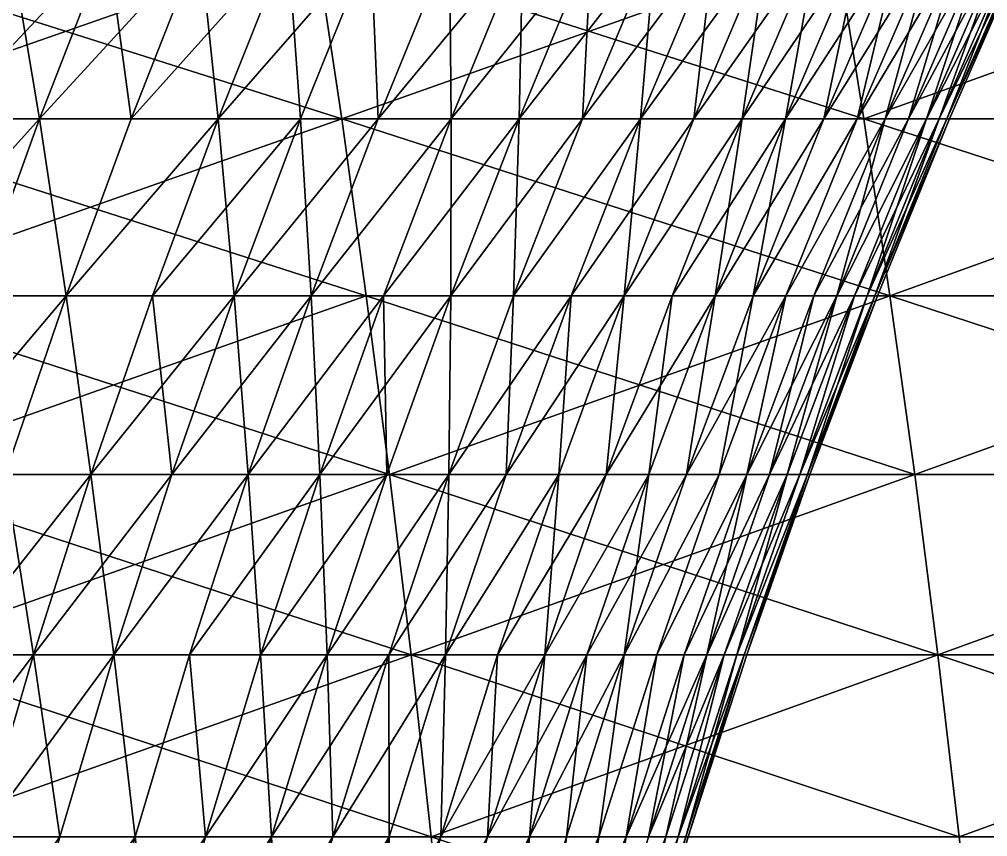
# Model space of a CAD drawing. Header units: millimetres. Extents: x -3250 to 6200, y -3250 to 3250.
# Drawn here: x 4565.7 to 4666.8, y 235.8 to 321.1 of the extents above; entities that cross this region are included whole.
import ezdxf

# ---------------------------------------------------------------- set-up
doc = ezdxf.new("R2010")
doc.units = ezdxf.units.MM
doc.header["$MEASUREMENT"] = 0
doc.layers.add('MESH_3D', color=2, linetype='CONTINUOUS')

msp = doc.modelspace()

# ---------------------------------------------------------------- linework, layer by layer
at = {"layer": 'MESH_3D'}
for points in [[(4541.82, 329.03, 592.08), (4596.63, 329.03, 611.26), (4599.36, 310.75, 603.77)], [(4541.82, 329.03, 592.08), (4599.36, 310.75, 603.77), (4544.36, 310.75, 584.52)], [(4596.63, 329.03, 26088.74), (4541.82, 329.03, 26107.92), (4544.36, 310.75, 26115.48)], [(4596.63, 329.03, 26088.74), (4544.36, 310.75, 26115.48), (4599.36, 310.75, 26096.23)], [(4557.75, 310.75, 2387.35), (4567.8, 310.75, 2406.37), (4574.9, 329.03, 2402.73)], [(4557.75, 310.75, 2387.35), (4574.9, 329.03, 2402.73), (4564.75, 329.03, 2383.54)], [(4567.8, 310.75, 24293.63), (4557.75, 310.75, 24312.65), (4564.75, 329.03, 24316.46)], [(4567.8, 310.75, 24293.63), (4564.75, 329.03, 24316.46), (4574.9, 329.03, 24297.27)], [(4567.8, 310.75, 2406.37), (4584.56, 329.03, 2422.18), (4574.9, 329.03, 2402.73)], [(4567.8, 310.75, 2406.37), (4577.37, 310.75, 2425.64), (4584.56, 329.03, 2422.18)], [(4577.37, 310.75, 24274.36), (4567.8, 310.75, 24293.63), (4574.9, 329.03, 24297.27)], [(4577.37, 310.75, 24274.36), (4574.9, 329.03, 24297.27), (4584.56, 329.03, 24277.82)], [(4577.37, 310.75, 2425.64), (4593.74, 329.03, 2441.85), (4584.56, 329.03, 2422.18)], [(4577.37, 310.75, 2425.64), (4586.46, 310.75, 2445.13), (4593.74, 329.03, 2441.85)], [(4586.46, 310.75, 24254.87), (4577.37, 310.75, 24274.36), (4584.56, 329.03, 24277.82)], [(4586.46, 310.75, 24254.87), (4584.56, 329.03, 24277.82), (4593.74, 329.03, 24258.15)], [(4586.46, 310.75, 2445.13), (4595.07, 310.75, 2464.85), (4602.42, 329.03, 2461.75)], [(4586.46, 310.75, 2445.13), (4602.42, 329.03, 2461.75), (4593.74, 329.03, 2441.85)], [(4595.07, 310.75, 24235.15), (4586.46, 310.75, 24254.87), (4593.74, 329.03, 24258.15)], [(4595.07, 310.75, 24235.15), (4593.74, 329.03, 24258.15), (4602.42, 329.03, 24238.25)], [(4595.07, 310.75, 2464.85), (4603.18, 310.75, 2484.78), (4602.42, 329.03, 2461.75)], [(4603.18, 310.75, 24215.22), (4595.07, 310.75, 24235.15), (4602.42, 329.03, 24238.25)], [(4596.63, 329.03, 611.26), (4650.95, 329.03, 631.8), (4653.87, 310.75, 624.38)], [(4596.63, 329.03, 611.26), (4653.87, 310.75, 624.38), (4599.36, 310.75, 603.77)], [(4650.95, 329.03, 26068.2), (4596.63, 329.03, 26088.74), (4599.36, 310.75, 26096.23)], [(4650.95, 329.03, 26068.2), (4599.36, 310.75, 26096.23), (4653.87, 310.75, 26075.62)], [(4602.42, 329.03, 2461.75), (4603.18, 310.75, 2484.78), (4610.6, 329.03, 2481.86)], [(4603.18, 310.75, 24215.22), (4602.42, 329.03, 24238.25), (4610.6, 329.03, 24218.14)], [(4603.18, 310.75, 2484.78), (4618.28, 329.03, 2502.17), (4610.6, 329.03, 2481.86)], [(4603.18, 310.75, 2484.78), (4610.78, 310.75, 2504.9), (4618.28, 329.03, 2502.17)], [(4610.78, 310.75, 24195.1), (4603.18, 310.75, 24215.22), (4610.6, 329.03, 24218.14)], [(4610.78, 310.75, 24195.1), (4610.6, 329.03, 24218.14), (4618.28, 329.03, 24197.83)], [(4610.78, 310.75, 2504.9), (4617.89, 310.75, 2525.2), (4625.45, 329.03, 2522.66)], [(4610.78, 310.75, 2504.9), (4625.45, 329.03, 2522.66), (4618.28, 329.03, 2502.17)], [(4617.89, 310.75, 24174.8), (4610.78, 310.75, 24195.1), (4618.28, 329.03, 24197.83)], [(4617.89, 310.75, 2525.2), (4624.49, 310.75, 2545.68), (4632.11, 329.03, 2543.33)], [(4617.89, 310.75, 2525.2), (4632.11, 329.03, 2543.33), (4625.45, 329.03, 2522.66)], [(4617.89, 310.75, 24174.8), (4618.28, 329.03, 24197.83), (4625.45, 329.03, 24177.34)], [(4624.49, 310.75, 24154.32), (4617.89, 310.75, 24174.8), (4625.45, 329.03, 24177.34)], [(4624.49, 310.75, 2545.68), (4630.57, 310.75, 2566.31), (4638.25, 329.03, 2564.15)], [(4624.49, 310.75, 2545.68), (4638.25, 329.03, 2564.15), (4632.11, 329.03, 2543.33)], [(4624.49, 310.75, 24154.32), (4625.45, 329.03, 24177.34), (4632.11, 329.03, 24156.67)], [(4630.57, 310.75, 24133.69), (4624.49, 310.75, 24154.32), (4632.11, 329.03, 24156.67)], [(4630.57, 310.75, 2566.31), (4636.14, 310.75, 2587.09), (4643.87, 329.03, 2585.12)], [(4630.57, 310.75, 2566.31), (4643.87, 329.03, 2585.12), (4638.25, 329.03, 2564.15)], [(4630.57, 310.75, 24133.69), (4632.11, 329.03, 24156.67), (4638.25, 329.03, 24135.85)], [(4636.14, 310.75, 24112.91), (4630.57, 310.75, 24133.69), (4638.25, 329.03, 24135.85)], [(4636.14, 310.75, 2587.09), (4648.96, 329.03, 2606.23), (4643.87, 329.03, 2585.12)], [(4636.14, 310.75, 2587.09), (4641.19, 310.75, 2608), (4648.96, 329.03, 2606.23)], [(4636.14, 310.75, 24112.91), (4638.25, 329.03, 24135.85), (4643.87, 329.03, 24114.88)], [(4641.19, 310.75, 24092), (4636.14, 310.75, 24112.91), (4643.87, 329.03, 24114.88)], [(4641.19, 310.75, 2608), (4653.53, 329.03, 2627.46), (4648.96, 329.03, 2606.23)], [(4641.19, 310.75, 2608), (4645.71, 310.75, 2629.04), (4653.53, 329.03, 2627.46)], [(4641.19, 310.75, 24092), (4643.87, 329.03, 24114.88), (4648.96, 329.03, 24093.77)], [(4645.71, 310.75, 24070.96), (4641.19, 310.75, 24092), (4648.96, 329.03, 24093.77)], [(4645.71, 310.75, 2629.04), (4649.71, 310.75, 2650.17), (4657.57, 329.03, 2648.79)], [(4645.71, 310.75, 2629.04), (4657.57, 329.03, 2648.79), (4653.53, 329.03, 2627.46)], [(4645.71, 310.75, 24070.96), (4648.96, 329.03, 24093.77), (4653.53, 329.03, 24072.54)], [(4649.71, 310.75, 24049.83), (4645.71, 310.75, 24070.96), (4653.53, 329.03, 24072.54)], [(4649.71, 310.75, 2650.17), (4653.18, 310.75, 2671.4), (4661.07, 329.03, 2670.21)], [(4649.71, 310.75, 2650.17), (4661.07, 329.03, 2670.21), (4657.57, 329.03, 2648.79)], [(4649.71, 310.75, 24049.83), (4653.53, 329.03, 24072.54), (4657.57, 329.03, 24051.21)], [(4653.18, 310.75, 24028.6), (4649.71, 310.75, 24049.83), (4657.57, 329.03, 24051.21)], [(4650.95, 329.03, 631.8), (4704.74, 329.03, 653.69), (4653.87, 310.75, 624.38)], [(4704.74, 329.03, 26046.31), (4650.95, 329.03, 26068.2), (4653.87, 310.75, 26075.62)], [(4653.18, 310.75, 2671.4), (4656.12, 310.75, 2692.71), (4664.04, 329.03, 2691.72)], [(4653.18, 310.75, 2671.4), (4664.04, 329.03, 2691.72), (4661.07, 329.03, 2670.21)], [(4653.18, 310.75, 24028.6), (4657.57, 329.03, 24051.21), (4661.07, 329.03, 24029.79)], [(4656.12, 310.75, 24007.29), (4653.18, 310.75, 24028.6), (4661.07, 329.03, 24029.79)], [(4653.87, 310.75, 624.38), (4704.74, 329.03, 653.69), (4707.84, 310.75, 646.34)], [(4704.74, 329.03, 26046.31), (4653.87, 310.75, 26075.62), (4707.84, 310.75, 26053.66)], [(4656.12, 310.75, 2692.71), (4666.47, 329.03, 2713.3), (4664.04, 329.03, 2691.72)], [(4656.12, 310.75, 2692.71), (4658.53, 310.75, 2714.09), (4666.47, 329.03, 2713.3)], [(4656.12, 310.75, 24007.29), (4661.07, 329.03, 24029.79), (4664.04, 329.03, 24008.28)], [(4658.53, 310.75, 23985.91), (4656.12, 310.75, 24007.29), (4664.04, 329.03, 24008.28)], [(4658.53, 310.75, 2714.09), (4668.36, 329.03, 2734.93), (4666.47, 329.03, 2713.3)], [(4658.53, 310.75, 2714.09), (4660.41, 310.75, 2735.52), (4668.36, 329.03, 2734.93)], [(4658.53, 310.75, 23985.91), (4664.04, 329.03, 24008.28), (4666.47, 329.03, 23986.7)], [(4660.41, 310.75, 23964.48), (4658.53, 310.75, 23985.91), (4666.47, 329.03, 23986.7)], [(4660.41, 310.75, 2735.52), (4661.75, 310.75, 2756.99), (4669.71, 329.03, 2756.59)], [(4660.41, 310.75, 2735.52), (4669.71, 329.03, 2756.59), (4668.36, 329.03, 2734.93)], [(4660.41, 310.75, 23964.48), (4666.47, 329.03, 23986.7), (4668.36, 329.03, 23965.07)], [(4661.75, 310.75, 23943.01), (4660.41, 310.75, 23964.48), (4668.36, 329.03, 23965.07)], [(4661.75, 310.75, 2756.99), (4670.52, 329.03, 2778.29), (4669.71, 329.03, 2756.59)], [(4661.75, 310.75, 2756.99), (4662.55, 310.75, 2778.49), (4670.52, 329.03, 2778.29)], [(4661.75, 310.75, 23943.01), (4668.36, 329.03, 23965.07), (4669.71, 329.03, 23943.41)], [(4662.55, 310.75, 23921.51), (4661.75, 310.75, 23943.01), (4669.71, 329.03, 23943.41)], [(4662.55, 310.75, 2778.49), (4670.8, 329.03, 2800), (4670.52, 329.03, 2778.29)], [(4662.55, 310.75, 2778.49), (4662.82, 310.75, 2800), (4670.8, 329.03, 2800)], [(4662.55, 310.75, 23921.51), (4670.52, 329.03, 23921.71), (4670.8, 329.03, 23900)], [(4662.55, 310.75, 23921.51), (4670.8, 329.03, 23900), (4662.82, 310.75, 23900)], [(4662.55, 310.75, 23921.51), (4669.71, 329.03, 23943.41), (4670.52, 329.03, 23921.71)], [(4670.8, 329.03, 23900), (4670.8, 329.03, 2800), (4662.82, 310.75, 2800)], [(4662.82, 310.75, 23900), (4670.8, 329.03, 23900), (4662.82, 310.75, 2800)], [(4544.36, 310.75, 584.52), (4599.36, 310.75, 603.77), (4601.93, 292.27, 596.7)], [(4544.36, 310.75, 584.52), (4601.93, 292.27, 596.7), (4546.76, 292.27, 577.4)], [(4599.36, 310.75, 26096.23), (4544.36, 310.75, 26115.48), (4546.76, 292.27, 26122.6)], [(4599.36, 310.75, 26096.23), (4546.76, 292.27, 26122.6), (4601.93, 292.27, 26103.3)], [(4551.14, 292.27, 2390.95), (4561.11, 292.27, 2409.8), (4567.8, 310.75, 2406.37)], [(4551.14, 292.27, 2390.95), (4567.8, 310.75, 2406.37), (4557.75, 310.75, 2387.35)], [(4561.11, 292.27, 24290.2), (4557.75, 310.75, 24312.65), (4567.8, 310.75, 24293.63)], [(4561.11, 292.27, 2409.8), (4570.6, 292.27, 2428.9), (4567.8, 310.75, 2406.37)], [(4570.6, 292.27, 24271.1), (4561.11, 292.27, 24290.2), (4567.8, 310.75, 24293.63)], [(4567.8, 310.75, 2406.37), (4570.6, 292.27, 2428.9), (4577.37, 310.75, 2425.64)], [(4570.6, 292.27, 24271.1), (4567.8, 310.75, 24293.63), (4577.37, 310.75, 24274.36)], [(4570.6, 292.27, 2428.9), (4579.61, 292.27, 2448.23), (4586.46, 310.75, 2445.13)], [(4570.6, 292.27, 2428.9), (4586.46, 310.75, 2445.13), (4577.37, 310.75, 2425.64)], [(4586.46, 310.75, 24254.87), (4570.6, 292.27, 24271.1), (4577.37, 310.75, 24274.36)], [(4579.61, 292.27, 24251.77), (4570.6, 292.27, 24271.1), (4586.46, 310.75, 24254.87)], [(4579.61, 292.27, 2448.23), (4588.14, 292.27, 2467.77), (4595.07, 310.75, 2464.85)], [(4579.61, 292.27, 2448.23), (4595.07, 310.75, 2464.85), (4586.46, 310.75, 2445.13)], [(4588.14, 292.27, 24232.23), (4579.61, 292.27, 24251.77), (4586.46, 310.75, 24254.87)], [(4588.14, 292.27, 24232.23), (4586.46, 310.75, 24254.87), (4595.07, 310.75, 24235.15)], [(4588.14, 292.27, 2467.77), (4603.18, 310.75, 2484.78), (4595.07, 310.75, 2464.85)], [(4588.14, 292.27, 2467.77), (4596.18, 292.27, 2487.52), (4603.18, 310.75, 2484.78)], [(4596.18, 292.27, 24212.48), (4588.14, 292.27, 24232.23), (4595.07, 310.75, 24235.15)], [(4596.18, 292.27, 24212.48), (4595.07, 310.75, 24235.15), (4603.18, 310.75, 24215.22)], [(4596.18, 292.27, 2487.52), (4603.72, 292.27, 2507.47), (4610.78, 310.75, 2504.9)], [(4596.18, 292.27, 2487.52), (4610.78, 310.75, 2504.9), (4603.18, 310.75, 2484.78)], [(4610.78, 310.75, 24195.1), (4596.18, 292.27, 24212.48), (4603.18, 310.75, 24215.22)], [(4603.72, 292.27, 24192.53), (4596.18, 292.27, 24212.48), (4610.78, 310.75, 24195.1)], [(4599.36, 310.75, 603.77), (4653.87, 310.75, 624.38), (4656.61, 292.27, 617.38)], [(4599.36, 310.75, 603.77), (4656.61, 292.27, 617.38), (4601.93, 292.27, 596.7)], [(4656.61, 292.27, 26082.62), (4599.36, 310.75, 26096.23), (4601.93, 292.27, 26103.3)], [(4653.87, 310.75, 26075.62), (4599.36, 310.75, 26096.23), (4656.61, 292.27, 26082.62)], [(4603.72, 292.27, 2507.47), (4617.89, 310.75, 2525.2), (4610.78, 310.75, 2504.9)], [(4603.72, 292.27, 2507.47), (4610.76, 292.27, 2527.6), (4617.89, 310.75, 2525.2)], [(4610.76, 292.27, 24172.4), (4603.72, 292.27, 24192.53), (4610.78, 310.75, 24195.1)], [(4610.76, 292.27, 2527.6), (4624.49, 310.75, 2545.68), (4617.89, 310.75, 2525.2)], [(4610.76, 292.27, 2527.6), (4617.3, 292.27, 2547.9), (4624.49, 310.75, 2545.68)], [(4610.76, 292.27, 24172.4), (4610.78, 310.75, 24195.1), (4617.89, 310.75, 24174.8)], [(4617.3, 292.27, 24152.1), (4610.76, 292.27, 24172.4), (4617.89, 310.75, 24174.8)], [(4617.3, 292.27, 2547.9), (4623.33, 292.27, 2568.35), (4630.57, 310.75, 2566.31)], [(4617.3, 292.27, 2547.9), (4630.57, 310.75, 2566.31), (4624.49, 310.75, 2545.68)], [(4617.3, 292.27, 24152.1), (4617.89, 310.75, 24174.8), (4624.49, 310.75, 24154.32)], [(4630.57, 310.75, 24133.69), (4617.3, 292.27, 24152.1), (4624.49, 310.75, 24154.32)], [(4623.33, 292.27, 24131.65), (4617.3, 292.27, 24152.1), (4630.57, 310.75, 24133.69)], [(4623.33, 292.27, 2568.35), (4628.85, 292.27, 2588.95), (4636.14, 310.75, 2587.09)], [(4623.33, 292.27, 2568.35), (4636.14, 310.75, 2587.09), (4630.57, 310.75, 2566.31)], [(4628.85, 292.27, 24111.05), (4623.33, 292.27, 24131.65), (4630.57, 310.75, 24133.69)], [(4628.85, 292.27, 2588.95), (4641.19, 310.75, 2608), (4636.14, 310.75, 2587.09)], [(4628.85, 292.27, 2588.95), (4633.86, 292.27, 2609.68), (4641.19, 310.75, 2608)], [(4628.85, 292.27, 24111.05), (4630.57, 310.75, 24133.69), (4636.14, 310.75, 24112.91)], [(4641.19, 310.75, 24092), (4628.85, 292.27, 24111.05), (4636.14, 310.75, 24112.91)], [(4633.86, 292.27, 24090.32), (4628.85, 292.27, 24111.05), (4641.19, 310.75, 24092)], [(4633.86, 292.27, 2609.68), (4645.71, 310.75, 2629.04), (4641.19, 310.75, 2608)], [(4633.86, 292.27, 2609.68), (4638.34, 292.27, 2630.53), (4645.71, 310.75, 2629.04)], [(4638.34, 292.27, 24069.47), (4633.86, 292.27, 24090.32), (4641.19, 310.75, 24092)], [(4638.34, 292.27, 2630.53), (4642.31, 292.27, 2651.48), (4649.71, 310.75, 2650.17)], [(4638.34, 292.27, 2630.53), (4649.71, 310.75, 2650.17), (4645.71, 310.75, 2629.04)], [(4638.34, 292.27, 24069.47), (4641.19, 310.75, 24092), (4645.71, 310.75, 24070.96)], [(4642.31, 292.27, 24048.52), (4638.34, 292.27, 24069.47), (4645.71, 310.75, 24070.96)], [(4642.31, 292.27, 2651.48), (4645.75, 292.27, 2672.52), (4653.18, 310.75, 2671.4)], [(4642.31, 292.27, 2651.48), (4653.18, 310.75, 2671.4), (4649.71, 310.75, 2650.17)], [(4642.31, 292.27, 24048.52), (4645.71, 310.75, 24070.96), (4649.71, 310.75, 24049.83)], [(4653.18, 310.75, 24028.6), (4642.31, 292.27, 24048.52), (4649.71, 310.75, 24049.83)], [(4645.75, 292.27, 24027.48), (4642.31, 292.27, 24048.52), (4653.18, 310.75, 24028.6)], [(4645.75, 292.27, 2672.52), (4648.66, 292.27, 2693.65), (4656.12, 310.75, 2692.71)], [(4645.75, 292.27, 2672.52), (4656.12, 310.75, 2692.71), (4653.18, 310.75, 2671.4)], [(4656.12, 310.75, 24007.29), (4645.75, 292.27, 24027.48), (4653.18, 310.75, 24028.6)], [(4648.66, 292.27, 24006.35), (4645.75, 292.27, 24027.48), (4656.12, 310.75, 24007.29)], [(4648.66, 292.27, 2693.65), (4651.05, 292.27, 2714.84), (4658.53, 310.75, 2714.09)], [(4648.66, 292.27, 2693.65), (4658.53, 310.75, 2714.09), (4656.12, 310.75, 2692.71)], [(4651.05, 292.27, 23985.16), (4648.66, 292.27, 24006.35), (4656.12, 310.75, 24007.29)], [(4651.05, 292.27, 2714.84), (4660.41, 310.75, 2735.52), (4658.53, 310.75, 2714.09)], [(4651.05, 292.27, 2714.84), (4652.91, 292.27, 2736.08), (4660.41, 310.75, 2735.52)], [(4651.05, 292.27, 23985.16), (4656.12, 310.75, 24007.29), (4658.53, 310.75, 23985.91)], [(4660.41, 310.75, 23964.48), (4651.05, 292.27, 23985.16), (4658.53, 310.75, 23985.91)], [(4652.91, 292.27, 23963.92), (4651.05, 292.27, 23985.16), (4660.41, 310.75, 23964.48)], [(4652.91, 292.27, 2736.08), (4661.75, 310.75, 2756.99), (4660.41, 310.75, 2735.52)], [(4652.91, 292.27, 2736.08), (4654.24, 292.27, 2757.37), (4661.75, 310.75, 2756.99)], [(4654.24, 292.27, 23942.63), (4652.91, 292.27, 23963.92), (4660.41, 310.75, 23964.48)], [(4653.87, 310.75, 624.38), (4707.84, 310.75, 646.34), (4710.76, 292.27, 639.42)], [(4653.87, 310.75, 624.38), (4710.76, 292.27, 639.42), (4656.61, 292.27, 617.38)], [(4707.84, 310.75, 26053.66), (4653.87, 310.75, 26075.62), (4656.61, 292.27, 26082.62)], [(4654.24, 292.27, 2757.37), (4662.55, 310.75, 2778.49), (4661.75, 310.75, 2756.99)], [(4654.24, 292.27, 2757.37), (4655.04, 292.27, 2778.68), (4662.55, 310.75, 2778.49)], [(4654.24, 292.27, 23942.63), (4660.41, 310.75, 23964.48), (4661.75, 310.75, 23943.01)], [(4655.04, 292.27, 23921.32), (4654.24, 292.27, 23942.63), (4661.75, 310.75, 23943.01)], [(4655.04, 292.27, 2778.68), (4662.82, 310.75, 2800), (4662.55, 310.75, 2778.49)], [(4655.04, 292.27, 2778.68), (4655.3, 292.27, 2800), (4662.82, 310.75, 2800)], [(4655.04, 292.27, 23921.32), (4662.55, 310.75, 23921.51), (4662.82, 310.75, 23900)], [(4655.04, 292.27, 23921.32), (4661.75, 310.75, 23943.01), (4662.55, 310.75, 23921.51)], [(4655.04, 292.27, 23921.32), (4662.82, 310.75, 23900), (4655.3, 292.27, 23900)], [(4655.3, 292.27, 23900), (4662.82, 310.75, 2800), (4655.3, 292.27, 2800)], [(4655.3, 292.27, 23900), (4662.82, 310.75, 23900), (4662.82, 310.75, 2800)], [(4707.84, 310.75, 26053.66), (4656.61, 292.27, 26082.62), (4710.76, 292.27, 26060.58)], [(4546.76, 292.27, 577.4), (4601.93, 292.27, 596.7), (4604.35, 273.62, 590.07)], [(4546.76, 292.27, 577.4), (4604.35, 273.62, 590.07), (4549, 273.62, 570.71)], [(4601.93, 292.27, 26103.3), (4546.76, 292.27, 26122.6), (4549, 273.62, 26129.29)], [(4601.93, 292.27, 26103.3), (4549, 273.62, 26129.29), (4604.35, 273.62, 26109.93)], [(4554.83, 273.62, 2413.02), (4564.24, 273.62, 2431.96), (4570.6, 292.27, 2428.9)], [(4554.83, 273.62, 2413.02), (4570.6, 292.27, 2428.9), (4561.11, 292.27, 2409.8)], [(4564.24, 273.62, 24268.04), (4561.11, 292.27, 24290.2), (4570.6, 292.27, 24271.1)], [(4564.24, 273.62, 2431.96), (4573.18, 273.62, 2451.13), (4570.6, 292.27, 2428.9)], [(4573.18, 273.62, 24248.87), (4564.24, 273.62, 24268.04), (4570.6, 292.27, 24271.1)], [(4570.6, 292.27, 2428.9), (4573.18, 273.62, 2451.13), (4579.61, 292.27, 2448.23)], [(4573.18, 273.62, 24248.87), (4570.6, 292.27, 24271.1), (4579.61, 292.27, 24251.77)], [(4573.18, 273.62, 2451.13), (4581.64, 273.62, 2470.51), (4588.14, 292.27, 2467.77)], [(4573.18, 273.62, 2451.13), (4588.14, 292.27, 2467.77), (4579.61, 292.27, 2448.23)], [(4581.64, 273.62, 24229.49), (4573.18, 273.62, 24248.87), (4579.61, 292.27, 24251.77)], [(4581.64, 273.62, 24229.49), (4579.61, 292.27, 24251.77), (4588.14, 292.27, 24232.23)], [(4581.64, 273.62, 2470.51), (4596.18, 292.27, 2487.52), (4588.14, 292.27, 2467.77)], [(4581.64, 273.62, 2470.51), (4589.61, 273.62, 2490.1), (4596.18, 292.27, 2487.52)], [(4589.61, 273.62, 24209.9), (4581.64, 273.62, 24229.49), (4588.14, 292.27, 24232.23)], [(4589.61, 273.62, 24209.9), (4588.14, 292.27, 24232.23), (4596.18, 292.27, 24212.48)], [(4589.61, 273.62, 2490.1), (4597.09, 273.62, 2509.88), (4596.18, 292.27, 2487.52)], [(4603.72, 292.27, 24192.53), (4589.61, 273.62, 24209.9), (4596.18, 292.27, 24212.48)], [(4597.09, 273.62, 24190.12), (4589.61, 273.62, 24209.9), (4603.72, 292.27, 24192.53)], [(4596.18, 292.27, 2487.52), (4597.09, 273.62, 2509.88), (4603.72, 292.27, 2507.47)], [(4597.09, 273.62, 2509.88), (4604.08, 273.62, 2529.85), (4610.76, 292.27, 2527.6)], [(4597.09, 273.62, 2509.88), (4610.76, 292.27, 2527.6), (4603.72, 292.27, 2507.47)], [(4604.08, 273.62, 24170.15), (4597.09, 273.62, 24190.12), (4603.72, 292.27, 24192.53)], [(4601.93, 292.27, 596.7), (4656.61, 292.27, 617.38), (4659.19, 273.62, 610.81)], [(4601.93, 292.27, 596.7), (4659.19, 273.62, 610.81), (4604.35, 273.62, 590.07)], [(4656.61, 292.27, 26082.62), (4601.93, 292.27, 26103.3), (4604.35, 273.62, 26109.93)], [(4604.08, 273.62, 24170.15), (4603.72, 292.27, 24192.53), (4610.76, 292.27, 24172.4)], [(4604.08, 273.62, 2529.85), (4610.56, 273.62, 2549.98), (4610.76, 292.27, 2527.6)], [(4610.56, 273.62, 24150.02), (4604.08, 273.62, 24170.15), (4610.76, 292.27, 24172.4)], [(4656.61, 292.27, 26082.62), (4604.35, 273.62, 26109.93), (4659.19, 273.62, 26089.19)], [(4610.56, 273.62, 2549.98), (4623.33, 292.27, 2568.35), (4617.3, 292.27, 2547.9)], [(4610.56, 273.62, 2549.98), (4616.54, 273.62, 2570.26), (4623.33, 292.27, 2568.35)], [(4610.76, 292.27, 2527.6), (4610.56, 273.62, 2549.98), (4617.3, 292.27, 2547.9)], [(4610.56, 273.62, 24150.02), (4610.76, 292.27, 24172.4), (4617.3, 292.27, 24152.1)], [(4616.54, 273.62, 24129.74), (4610.56, 273.62, 24150.02), (4617.3, 292.27, 24152.1)], [(4616.54, 273.62, 2570.26), (4628.85, 292.27, 2588.95), (4623.33, 292.27, 2568.35)], [(4616.54, 273.62, 2570.26), (4622.02, 273.62, 2590.69), (4628.85, 292.27, 2588.95)], [(4616.54, 273.62, 24129.74), (4617.3, 292.27, 24152.1), (4623.33, 292.27, 24131.65)], [(4622.02, 273.62, 24109.31), (4616.54, 273.62, 24129.74), (4623.33, 292.27, 24131.65)], [(4622.02, 273.62, 2590.69), (4626.98, 273.62, 2611.25), (4628.85, 292.27, 2588.95)], [(4622.02, 273.62, 24109.31), (4623.33, 292.27, 24131.65), (4628.85, 292.27, 24111.05)], [(4626.98, 273.62, 24088.75), (4622.02, 273.62, 24109.31), (4628.85, 292.27, 24111.05)], [(4626.98, 273.62, 2611.25), (4638.34, 292.27, 2630.53), (4633.86, 292.27, 2609.68)], [(4626.98, 273.62, 2611.25), (4631.43, 273.62, 2631.92), (4638.34, 292.27, 2630.53)], [(4628.85, 292.27, 2588.95), (4626.98, 273.62, 2611.25), (4633.86, 292.27, 2609.68)], [(4626.98, 273.62, 24088.75), (4628.85, 292.27, 24111.05), (4633.86, 292.27, 24090.32)], [(4631.43, 273.62, 24068.08), (4626.98, 273.62, 24088.75), (4633.86, 292.27, 24090.32)], [(4631.43, 273.62, 2631.92), (4635.36, 273.62, 2652.7), (4638.34, 292.27, 2630.53)], [(4631.43, 273.62, 24068.08), (4633.86, 292.27, 24090.32), (4638.34, 292.27, 24069.47)], [(4635.36, 273.62, 24047.3), (4631.43, 273.62, 24068.08), (4638.34, 292.27, 24069.47)], [(4635.36, 273.62, 2652.7), (4638.77, 273.62, 2673.58), (4645.75, 292.27, 2672.52)], [(4635.36, 273.62, 2652.7), (4645.75, 292.27, 2672.52), (4642.31, 292.27, 2651.48)], [(4638.34, 292.27, 2630.53), (4635.36, 273.62, 2652.7), (4642.31, 292.27, 2651.48)], [(4635.36, 273.62, 24047.3), (4638.34, 292.27, 24069.47), (4642.31, 292.27, 24048.52)], [(4638.77, 273.62, 24026.42), (4635.36, 273.62, 24047.3), (4642.31, 292.27, 24048.52)], [(4638.77, 273.62, 2673.58), (4641.66, 273.62, 2694.53), (4645.75, 292.27, 2672.52)], [(4638.77, 273.62, 24026.42), (4642.31, 292.27, 24048.52), (4645.75, 292.27, 24027.48)], [(4641.66, 273.62, 24005.47), (4638.77, 273.62, 24026.42), (4645.75, 292.27, 24027.48)], [(4641.66, 273.62, 2694.53), (4651.05, 292.27, 2714.84), (4648.66, 292.27, 2693.65)], [(4641.66, 273.62, 2694.53), (4644.03, 273.62, 2715.54), (4651.05, 292.27, 2714.84)], [(4645.75, 292.27, 2672.52), (4641.66, 273.62, 2694.53), (4648.66, 292.27, 2693.65)], [(4641.66, 273.62, 24005.47), (4645.75, 292.27, 24027.48), (4648.66, 292.27, 24006.35)], [(4644.03, 273.62, 23984.46), (4641.66, 273.62, 24005.47), (4648.66, 292.27, 24006.35)], [(4644.03, 273.62, 2715.54), (4645.87, 273.62, 2736.61), (4652.91, 292.27, 2736.08)], [(4644.03, 273.62, 2715.54), (4652.91, 292.27, 2736.08), (4651.05, 292.27, 2714.84)], [(4644.03, 273.62, 23984.46), (4648.66, 292.27, 24006.35), (4651.05, 292.27, 23985.16)], [(4645.87, 273.62, 23963.39), (4644.03, 273.62, 23984.46), (4651.05, 292.27, 23985.16)], [(4645.87, 273.62, 2736.61), (4647.19, 273.62, 2757.72), (4652.91, 292.27, 2736.08)], [(4645.87, 273.62, 23963.39), (4651.05, 292.27, 23985.16), (4652.91, 292.27, 23963.92)], [(4647.19, 273.62, 23942.28), (4645.87, 273.62, 23963.39), (4652.91, 292.27, 23963.92)], [(4647.19, 273.62, 2757.72), (4647.98, 273.62, 2778.85), (4655.04, 292.27, 2778.68)], [(4647.19, 273.62, 2757.72), (4655.04, 292.27, 2778.68), (4654.24, 292.27, 2757.37)], [(4652.91, 292.27, 2736.08), (4647.19, 273.62, 2757.72), (4654.24, 292.27, 2757.37)], [(4647.19, 273.62, 23942.28), (4652.91, 292.27, 23963.92), (4654.24, 292.27, 23942.63)], [(4647.98, 273.62, 23921.15), (4647.19, 273.62, 23942.28), (4654.24, 292.27, 23942.63)], [(4647.98, 273.62, 2778.85), (4648.25, 273.62, 2800), (4655.04, 292.27, 2778.68)], [(4647.98, 273.62, 23921.15), (4654.24, 292.27, 23942.63), (4655.04, 292.27, 23921.32)], [(4647.98, 273.62, 23921.15), (4655.3, 292.27, 23900), (4648.25, 273.62, 23900)], [(4647.98, 273.62, 23921.15), (4655.04, 292.27, 23921.32), (4655.3, 292.27, 23900)], [(4655.04, 292.27, 2778.68), (4648.25, 273.62, 2800), (4655.3, 292.27, 2800)], [(4655.3, 292.27, 23900), (4655.3, 292.27, 2800), (4648.25, 273.62, 2800)], [(4648.25, 273.62, 23900), (4655.3, 292.27, 23900), (4648.25, 273.62, 2800)], [(4656.61, 292.27, 617.38), (4713.5, 273.62, 632.91), (4659.19, 273.62, 610.81)], [(4656.61, 292.27, 617.38), (4710.76, 292.27, 639.42), (4713.5, 273.62, 632.91)], [(4710.76, 292.27, 26060.58), (4656.61, 292.27, 26082.62), (4659.19, 273.62, 26089.19)], [(4710.76, 292.27, 26060.58), (4659.19, 273.62, 26089.19), (4713.5, 273.62, 26067.09)], [(4549, 273.62, 570.71), (4604.35, 273.62, 590.07), (4551.1, 254.79, 564.46)], [(4606.6, 254.79, 26116.12), (4549, 273.62, 26129.29), (4551.1, 254.79, 26135.54)], [(4604.35, 273.62, 26109.93), (4549, 273.62, 26129.29), (4606.6, 254.79, 26116.12)], [(4551.1, 254.79, 564.46), (4604.35, 273.62, 590.07), (4606.6, 254.79, 583.88)], [(4558.31, 254.79, 2434.82), (4567.18, 254.79, 2453.84), (4564.24, 273.62, 2431.96)], [(4573.18, 273.62, 24248.87), (4558.31, 254.79, 24265.18), (4564.24, 273.62, 24268.04)], [(4567.18, 254.79, 24246.16), (4558.31, 254.79, 24265.18), (4573.18, 273.62, 24248.87)], [(4564.24, 273.62, 2431.96), (4567.18, 254.79, 2453.84), (4573.18, 273.62, 2451.13)], [(4567.18, 254.79, 2453.84), (4581.64, 273.62, 2470.51), (4573.18, 273.62, 2451.13)], [(4567.18, 254.79, 2453.84), (4575.57, 254.79, 2473.07), (4581.64, 273.62, 2470.51)], [(4575.57, 254.79, 24226.93), (4567.18, 254.79, 24246.16), (4573.18, 273.62, 24248.87)], [(4575.57, 254.79, 24226.93), (4573.18, 273.62, 24248.87), (4581.64, 273.62, 24229.49)], [(4575.57, 254.79, 2473.07), (4583.48, 254.79, 2492.51), (4589.61, 273.62, 2490.1)], [(4575.57, 254.79, 2473.07), (4589.61, 273.62, 2490.1), (4581.64, 273.62, 2470.51)], [(4589.61, 273.62, 24209.9), (4575.57, 254.79, 24226.93), (4581.64, 273.62, 24229.49)], [(4583.48, 254.79, 24207.49), (4575.57, 254.79, 24226.93), (4589.61, 273.62, 24209.9)], [(4583.48, 254.79, 2492.51), (4590.9, 254.79, 2512.14), (4597.09, 273.62, 2509.88)], [(4583.48, 254.79, 2492.51), (4597.09, 273.62, 2509.88), (4589.61, 273.62, 2490.1)], [(4590.9, 254.79, 24187.86), (4583.48, 254.79, 24207.49), (4589.61, 273.62, 24209.9)], [(4590.9, 254.79, 24187.86), (4589.61, 273.62, 24209.9), (4597.09, 273.62, 24190.12)], [(4590.9, 254.79, 2512.14), (4597.83, 254.79, 2531.94), (4604.08, 273.62, 2529.85)], [(4590.9, 254.79, 2512.14), (4604.08, 273.62, 2529.85), (4597.09, 273.62, 2509.88)], [(4597.83, 254.79, 24168.06), (4590.9, 254.79, 24187.86), (4597.09, 273.62, 24190.12)], [(4597.83, 254.79, 24168.06), (4597.09, 273.62, 24190.12), (4604.08, 273.62, 24170.15)], [(4597.83, 254.79, 2531.94), (4610.56, 273.62, 2549.98), (4604.08, 273.62, 2529.85)], [(4597.83, 254.79, 2531.94), (4604.27, 254.79, 2551.92), (4610.56, 273.62, 2549.98)], [(4610.56, 273.62, 24150.02), (4597.83, 254.79, 24168.06), (4604.08, 273.62, 24170.15)], [(4604.27, 254.79, 24148.08), (4597.83, 254.79, 24168.06), (4610.56, 273.62, 24150.02)], [(4604.27, 254.79, 2551.92), (4610.2, 254.79, 2572.04), (4616.54, 273.62, 2570.26)], [(4604.27, 254.79, 2551.92), (4616.54, 273.62, 2570.26), (4610.56, 273.62, 2549.98)], [(4610.2, 254.79, 24127.96), (4604.27, 254.79, 24148.08), (4610.56, 273.62, 24150.02)], [(4604.35, 273.62, 590.07), (4659.19, 273.62, 610.81), (4661.6, 254.79, 604.68)], [(4604.35, 273.62, 590.07), (4661.6, 254.79, 604.68), (4606.6, 254.79, 583.88)], [(4659.19, 273.62, 26089.19), (4604.35, 273.62, 26109.93), (4606.6, 254.79, 26116.12)], [(4659.19, 273.62, 26089.19), (4606.6, 254.79, 26116.12), (4661.6, 254.79, 26095.32)], [(4610.2, 254.79, 2572.04), (4615.63, 254.79, 2592.31), (4622.02, 273.62, 2590.69)], [(4610.2, 254.79, 2572.04), (4622.02, 273.62, 2590.69), (4616.54, 273.62, 2570.26)], [(4610.2, 254.79, 24127.96), (4610.56, 273.62, 24150.02), (4616.54, 273.62, 24129.74)], [(4622.02, 273.62, 24109.31), (4610.2, 254.79, 24127.96), (4616.54, 273.62, 24129.74)], [(4615.63, 254.79, 24107.69), (4610.2, 254.79, 24127.96), (4622.02, 273.62, 24109.31)], [(4615.63, 254.79, 2592.31), (4620.56, 254.79, 2612.71), (4626.98, 273.62, 2611.25)], [(4615.63, 254.79, 2592.31), (4626.98, 273.62, 2611.25), (4622.02, 273.62, 2590.69)], [(4620.56, 254.79, 24087.29), (4615.63, 254.79, 24107.69), (4622.02, 273.62, 24109.31)], [(4620.56, 254.79, 2612.71), (4624.97, 254.79, 2633.23), (4631.43, 273.62, 2631.92)], [(4620.56, 254.79, 2612.71), (4631.43, 273.62, 2631.92), (4626.98, 273.62, 2611.25)], [(4620.56, 254.79, 24087.29), (4622.02, 273.62, 24109.31), (4626.98, 273.62, 24088.75)], [(4631.43, 273.62, 24068.08), (4620.56, 254.79, 24087.29), (4626.98, 273.62, 24088.75)], [(4624.97, 254.79, 24066.77), (4620.56, 254.79, 24087.29), (4631.43, 273.62, 24068.08)], [(4624.97, 254.79, 2633.23), (4635.36, 273.62, 2652.7), (4631.43, 273.62, 2631.92)], [(4624.97, 254.79, 2633.23), (4628.87, 254.79, 2653.85), (4635.36, 273.62, 2652.7)], [(4628.87, 254.79, 24046.15), (4624.97, 254.79, 24066.77), (4631.43, 273.62, 24068.08)], [(4628.87, 254.79, 2653.85), (4632.26, 254.79, 2674.56), (4638.77, 273.62, 2673.58)], [(4628.87, 254.79, 2653.85), (4638.77, 273.62, 2673.58), (4635.36, 273.62, 2652.7)], [(4628.87, 254.79, 24046.15), (4631.43, 273.62, 24068.08), (4635.36, 273.62, 24047.3)], [(4638.77, 273.62, 24026.42), (4628.87, 254.79, 24046.15), (4635.36, 273.62, 24047.3)], [(4632.26, 254.79, 24025.44), (4628.87, 254.79, 24046.15), (4638.77, 273.62, 24026.42)], [(4632.26, 254.79, 2674.56), (4635.13, 254.79, 2695.35), (4641.66, 273.62, 2694.53)], [(4632.26, 254.79, 2674.56), (4641.66, 273.62, 2694.53), (4638.77, 273.62, 2673.58)], [(4641.66, 273.62, 24005.47), (4632.26, 254.79, 24025.44), (4638.77, 273.62, 24026.42)], [(4635.13, 254.79, 24004.65), (4632.26, 254.79, 24025.44), (4641.66, 273.62, 24005.47)], [(4635.13, 254.79, 2695.35), (4637.48, 254.79, 2716.2), (4644.03, 273.62, 2715.54)], [(4635.13, 254.79, 2695.35), (4644.03, 273.62, 2715.54), (4641.66, 273.62, 2694.53)], [(4637.48, 254.79, 23983.8), (4635.13, 254.79, 24004.65), (4641.66, 273.62, 24005.47)], [(4637.48, 254.79, 2716.2), (4645.87, 273.62, 2736.61), (4644.03, 273.62, 2715.54)], [(4637.48, 254.79, 2716.2), (4639.3, 254.79, 2737.1), (4645.87, 273.62, 2736.61)], [(4637.48, 254.79, 23983.8), (4641.66, 273.62, 24005.47), (4644.03, 273.62, 23984.46)], [(4645.87, 273.62, 23963.39), (4637.48, 254.79, 23983.8), (4644.03, 273.62, 23984.46)], [(4639.3, 254.79, 23962.9), (4637.48, 254.79, 23983.8), (4645.87, 273.62, 23963.39)], [(4639.3, 254.79, 2737.1), (4640.61, 254.79, 2758.05), (4647.19, 273.62, 2757.72)], [(4639.3, 254.79, 2737.1), (4647.19, 273.62, 2757.72), (4645.87, 273.62, 2736.61)], [(4640.61, 254.79, 23941.95), (4639.3, 254.79, 23962.9), (4645.87, 273.62, 23963.39)], [(4640.61, 254.79, 2758.05), (4641.4, 254.79, 2779.02), (4647.98, 273.62, 2778.85)], [(4640.61, 254.79, 2758.05), (4647.98, 273.62, 2778.85), (4647.19, 273.62, 2757.72)], [(4640.61, 254.79, 23941.95), (4645.87, 273.62, 23963.39), (4647.19, 273.62, 23942.28)], [(4647.98, 273.62, 23921.15), (4640.61, 254.79, 23941.95), (4647.19, 273.62, 23942.28)], [(4641.4, 254.79, 23920.98), (4640.61, 254.79, 23941.95), (4647.98, 273.62, 23921.15)], [(4641.4, 254.79, 2779.02), (4648.25, 273.62, 2800), (4647.98, 273.62, 2778.85)], [(4641.4, 254.79, 2779.02), (4641.66, 254.79, 2800), (4648.25, 273.62, 2800)], [(4641.4, 254.79, 23920.98), (4647.98, 273.62, 23921.15), (4641.66, 254.79, 23900)], [(4641.66, 254.79, 23900), (4648.25, 273.62, 2800), (4641.66, 254.79, 2800)], [(4641.66, 254.79, 23900), (4648.25, 273.62, 23900), (4648.25, 273.62, 2800)], [(4647.98, 273.62, 23921.15), (4648.25, 273.62, 23900), (4641.66, 254.79, 23900)], [(4659.19, 273.62, 610.81), (4713.5, 273.62, 632.91), (4661.6, 254.79, 604.68)], [(4713.5, 273.62, 26067.09), (4659.19, 273.62, 26089.19), (4661.6, 254.79, 26095.32)], [(4661.6, 254.79, 604.68), (4713.5, 273.62, 632.91), (4716.06, 254.79, 626.84)], [(4713.5, 273.62, 26067.09), (4661.6, 254.79, 26095.32), (4716.06, 254.79, 26073.16)], [(4551.1, 254.79, 564.46), (4608.69, 235.8, 578.14), (4553.05, 235.8, 558.67)], [(4551.1, 254.79, 564.46), (4606.6, 254.79, 583.88), (4608.69, 235.8, 578.14)], [(4606.6, 254.79, 26116.12), (4551.1, 254.79, 26135.54), (4553.05, 235.8, 26141.33)], [(4552.8, 235.8, 2437.47), (4561.6, 235.8, 2456.35), (4567.18, 254.79, 2453.84)], [(4552.8, 235.8, 2437.47), (4567.18, 254.79, 2453.84), (4558.31, 254.79, 2434.82)], [(4606.6, 254.79, 26116.12), (4553.05, 235.8, 26141.33), (4608.69, 235.8, 26121.86)], [(4561.6, 235.8, 24243.65), (4558.31, 254.79, 24265.18), (4567.18, 254.79, 24246.16)], [(4561.6, 235.8, 2456.35), (4575.57, 254.79, 2473.07), (4567.18, 254.79, 2453.84)], [(4561.6, 235.8, 2456.35), (4569.93, 235.8, 2475.45), (4575.57, 254.79, 2473.07)], [(4569.93, 235.8, 24224.55), (4561.6, 235.8, 24243.65), (4567.18, 254.79, 24246.16)], [(4569.93, 235.8, 24224.55), (4567.18, 254.79, 24246.16), (4575.57, 254.79, 24226.93)], [(4569.93, 235.8, 2475.45), (4577.78, 235.8, 2494.74), (4575.57, 254.79, 2473.07)], [(4577.78, 235.8, 24205.26), (4569.93, 235.8, 24224.55), (4575.57, 254.79, 24226.93)], [(4575.57, 254.79, 2473.07), (4577.78, 235.8, 2494.74), (4583.48, 254.79, 2492.51)], [(4577.78, 235.8, 24205.26), (4575.57, 254.79, 24226.93), (4583.48, 254.79, 24207.49)], [(4577.78, 235.8, 2494.74), (4585.15, 235.8, 2514.23), (4583.48, 254.79, 2492.51)], [(4585.15, 235.8, 24185.77), (4577.78, 235.8, 24205.26), (4583.48, 254.79, 24207.49)], [(4583.48, 254.79, 2492.51), (4585.15, 235.8, 2514.23), (4590.9, 254.79, 2512.14)], [(4585.15, 235.8, 24185.77), (4583.48, 254.79, 24207.49), (4590.9, 254.79, 24187.86)], [(4585.15, 235.8, 2514.23), (4597.83, 254.79, 2531.94), (4590.9, 254.79, 2512.14)], [(4585.15, 235.8, 2514.23), (4592.03, 235.8, 2533.89), (4597.83, 254.79, 2531.94)], [(4592.03, 235.8, 24166.11), (4585.15, 235.8, 24185.77), (4590.9, 254.79, 24187.86)], [(4592.03, 235.8, 24166.11), (4590.9, 254.79, 24187.86), (4597.83, 254.79, 24168.06)], [(4592.03, 235.8, 2533.89), (4604.27, 254.79, 2551.92), (4597.83, 254.79, 2531.94)], [(4592.03, 235.8, 2533.89), (4598.42, 235.8, 2553.72), (4604.27, 254.79, 2551.92)], [(4598.42, 235.8, 24146.28), (4592.03, 235.8, 24166.11), (4597.83, 254.79, 24168.06)], [(4598.42, 235.8, 24146.28), (4597.83, 254.79, 24168.06), (4604.27, 254.79, 24148.08)], [(4598.42, 235.8, 2553.72), (4610.2, 254.79, 2572.04), (4604.27, 254.79, 2551.92)], [(4598.42, 235.8, 2553.72), (4604.31, 235.8, 2573.7), (4610.2, 254.79, 2572.04)], [(4604.31, 235.8, 24126.3), (4598.42, 235.8, 24146.28), (4604.27, 254.79, 24148.08)], [(4604.31, 235.8, 24126.3), (4604.27, 254.79, 24148.08), (4610.2, 254.79, 24127.96)], [(4604.31, 235.8, 2573.7), (4609.7, 235.8, 2593.82), (4610.2, 254.79, 2572.04)], [(4609.7, 235.8, 24106.18), (4604.31, 235.8, 24126.3), (4610.2, 254.79, 24127.96)], [(4606.6, 254.79, 583.88), (4663.83, 235.8, 598.99), (4608.69, 235.8, 578.14)], [(4606.6, 254.79, 583.88), (4661.6, 254.79, 604.68), (4663.83, 235.8, 598.99)], [(4661.6, 254.79, 26095.32), (4606.6, 254.79, 26116.12), (4608.69, 235.8, 26121.86)], [(4661.6, 254.79, 26095.32), (4608.69, 235.8, 26121.86), (4663.83, 235.8, 26101.01)], [(4609.7, 235.8, 2593.82), (4620.56, 254.79, 2612.71), (4615.63, 254.79, 2592.31)], [(4609.7, 235.8, 2593.82), (4614.59, 235.8, 2614.07), (4620.56, 254.79, 2612.71)], [(4610.2, 254.79, 2572.04), (4609.7, 235.8, 2593.82), (4615.63, 254.79, 2592.31)], [(4609.7, 235.8, 24106.18), (4610.2, 254.79, 24127.96), (4615.63, 254.79, 24107.69)], [(4614.59, 235.8, 24085.93), (4609.7, 235.8, 24106.18), (4615.63, 254.79, 24107.69)], [(4614.59, 235.8, 2614.07), (4624.97, 254.79, 2633.23), (4620.56, 254.79, 2612.71)], [(4614.59, 235.8, 2614.07), (4618.98, 235.8, 2634.44), (4624.97, 254.79, 2633.23)], [(4614.59, 235.8, 24085.93), (4615.63, 254.79, 24107.69), (4620.56, 254.79, 24087.29)], [(4618.98, 235.8, 24065.56), (4614.59, 235.8, 24085.93), (4620.56, 254.79, 24087.29)], [(4618.98, 235.8, 2634.44), (4628.87, 254.79, 2653.85), (4624.97, 254.79, 2633.23)], [(4618.98, 235.8, 2634.44), (4622.85, 235.8, 2654.91), (4628.87, 254.79, 2653.85)], [(4618.98, 235.8, 24065.56), (4620.56, 254.79, 24087.29), (4624.97, 254.79, 24066.77)], [(4622.85, 235.8, 24045.09), (4618.98, 235.8, 24065.56), (4624.97, 254.79, 24066.77)], [(4622.85, 235.8, 2654.91), (4626.21, 235.8, 2675.47), (4628.87, 254.79, 2653.85)], [(4622.85, 235.8, 24045.09), (4624.97, 254.79, 24066.77), (4628.87, 254.79, 24046.15)], [(4626.21, 235.8, 24024.53), (4622.85, 235.8, 24045.09), (4628.87, 254.79, 24046.15)], [(4626.21, 235.8, 2675.47), (4629.06, 235.8, 2696.11), (4632.26, 254.79, 2674.56)], [(4628.87, 254.79, 2653.85), (4626.21, 235.8, 2675.47), (4632.26, 254.79, 2674.56)], [(4626.21, 235.8, 24024.53), (4628.87, 254.79, 24046.15), (4632.26, 254.79, 24025.44)], [(4629.06, 235.8, 24003.89), (4626.21, 235.8, 24024.53), (4632.26, 254.79, 24025.44)], [(4629.06, 235.8, 2696.11), (4637.48, 254.79, 2716.2), (4635.13, 254.79, 2695.35)], [(4629.06, 235.8, 2696.11), (4631.39, 235.8, 2716.81), (4637.48, 254.79, 2716.2)], [(4632.26, 254.79, 2674.56), (4629.06, 235.8, 2696.11), (4635.13, 254.79, 2695.35)], [(4629.06, 235.8, 24003.89), (4632.26, 254.79, 24025.44), (4635.13, 254.79, 24004.65)], [(4631.39, 235.8, 23983.19), (4629.06, 235.8, 24003.89), (4635.13, 254.79, 24004.65)], [(4631.39, 235.8, 2716.81), (4633.21, 235.8, 2737.56), (4639.3, 254.79, 2737.1)], [(4631.39, 235.8, 2716.81), (4639.3, 254.79, 2737.1), (4637.48, 254.79, 2716.2)], [(4631.39, 235.8, 23983.19), (4635.13, 254.79, 24004.65), (4637.48, 254.79, 23983.8)], [(4633.21, 235.8, 23962.44), (4631.39, 235.8, 23983.19), (4637.48, 254.79, 23983.8)], [(4633.21, 235.8, 2737.56), (4634.5, 235.8, 2758.35), (4639.3, 254.79, 2737.1)], [(4633.21, 235.8, 23962.44), (4637.48, 254.79, 23983.8), (4639.3, 254.79, 23962.9)], [(4634.5, 235.8, 23941.65), (4633.21, 235.8, 23962.44), (4639.3, 254.79, 23962.9)], [(4634.5, 235.8, 2758.35), (4641.4, 254.79, 2779.02), (4640.61, 254.79, 2758.05)], [(4634.5, 235.8, 2758.35), (4635.28, 235.8, 2779.17), (4641.4, 254.79, 2779.02)], [(4639.3, 254.79, 2737.1), (4634.5, 235.8, 2758.35), (4640.61, 254.79, 2758.05)], [(4634.5, 235.8, 23941.65), (4639.3, 254.79, 23962.9), (4640.61, 254.79, 23941.95)], [(4635.28, 235.8, 23920.83), (4634.5, 235.8, 23941.65), (4640.61, 254.79, 23941.95)], [(4635.28, 235.8, 2779.17), (4635.54, 235.8, 2800), (4641.4, 254.79, 2779.02)], [(4635.28, 235.8, 23920.83), (4641.4, 254.79, 23920.98), (4635.54, 235.8, 23900)], [(4635.28, 235.8, 23920.83), (4640.61, 254.79, 23941.95), (4641.4, 254.79, 23920.98)], [(4641.4, 254.79, 2779.02), (4635.54, 235.8, 2800), (4641.66, 254.79, 2800)], [(4635.54, 235.8, 23900), (4641.66, 254.79, 2800), (4635.54, 235.8, 2800)], [(4635.54, 235.8, 23900), (4641.66, 254.79, 23900), (4641.66, 254.79, 2800)], [(4641.4, 254.79, 23920.98), (4641.66, 254.79, 23900), (4635.54, 235.8, 23900)], [(4661.6, 254.79, 604.68), (4716.06, 254.79, 626.84), (4718.44, 235.8, 621.21)], [(4661.6, 254.79, 604.68), (4718.44, 235.8, 621.21), (4663.83, 235.8, 598.99)], [(4716.06, 254.79, 26073.16), (4661.6, 254.79, 26095.32), (4663.83, 235.8, 26101.01)], [(4716.06, 254.79, 26073.16), (4663.83, 235.8, 26101.01), (4718.44, 235.8, 26078.79)], [(4553.05, 235.8, 558.67), (4608.69, 235.8, 578.14), (4610.62, 216.67, 572.84)], [(4553.05, 235.8, 558.67), (4610.62, 216.67, 572.84), (4554.85, 216.67, 553.32)], [(4556.46, 216.67, 2458.67), (4564.73, 216.67, 2477.64), (4569.93, 235.8, 2475.45)], [(4556.46, 216.67, 2458.67), (4569.93, 235.8, 2475.45), (4561.6, 235.8, 2456.35)], [(4569.93, 235.8, 24224.55), (4556.46, 216.67, 24241.33), (4561.6, 235.8, 24243.65)], [(4564.73, 216.67, 24222.36), (4556.46, 216.67, 24241.33), (4569.93, 235.8, 24224.55)], [(4564.73, 216.67, 2477.64), (4572.53, 216.67, 2496.8), (4577.78, 235.8, 2494.74)], [(4564.73, 216.67, 2477.64), (4577.78, 235.8, 2494.74), (4569.93, 235.8, 2475.45)], [(4577.78, 235.8, 24205.26), (4564.73, 216.67, 24222.36), (4569.93, 235.8, 24224.55)], [(4572.53, 216.67, 24203.2), (4564.73, 216.67, 24222.36), (4577.78, 235.8, 24205.26)], [(4572.53, 216.67, 2496.8), (4585.15, 235.8, 2514.23), (4577.78, 235.8, 2494.74)], [(4572.53, 216.67, 2496.8), (4579.85, 216.67, 2516.16), (4585.15, 235.8, 2514.23)], [(4579.85, 216.67, 24183.84), (4572.53, 216.67, 24203.2), (4577.78, 235.8, 24205.26)], [(4579.85, 216.67, 24183.84), (4577.78, 235.8, 24205.26), (4585.15, 235.8, 24185.77)], [(4579.85, 216.67, 2516.16), (4586.69, 216.67, 2535.69), (4592.03, 235.8, 2533.89)], [(4579.85, 216.67, 2516.16), (4592.03, 235.8, 2533.89), (4585.15, 235.8, 2514.23)], [(4592.03, 235.8, 24166.11), (4579.85, 216.67, 24183.84), (4585.15, 235.8, 24185.77)], [(4586.69, 216.67, 24164.31), (4579.85, 216.67, 24183.84), (4592.03, 235.8, 24166.11)], [(4586.69, 216.67, 2535.69), (4593.03, 216.67, 2555.38), (4598.42, 235.8, 2553.72)], [(4586.69, 216.67, 2535.69), (4598.42, 235.8, 2553.72), (4592.03, 235.8, 2533.89)], [(4593.03, 216.67, 24144.62), (4586.69, 216.67, 24164.31), (4592.03, 235.8, 24166.11)], [(4593.03, 216.67, 24144.62), (4592.03, 235.8, 24166.11), (4598.42, 235.8, 24146.28)], [(4593.03, 216.67, 2555.38), (4604.31, 235.8, 2573.7), (4598.42, 235.8, 2553.72)], [(4593.03, 216.67, 2555.38), (4598.88, 216.67, 2575.23), (4604.31, 235.8, 2573.7)], [(4604.31, 235.8, 24126.3), (4593.03, 216.67, 24144.62), (4598.42, 235.8, 24146.28)], [(4598.88, 216.67, 24124.77), (4593.03, 216.67, 24144.62), (4604.31, 235.8, 24126.3)], [(4598.88, 216.67, 2575.23), (4604.24, 216.67, 2595.22), (4609.7, 235.8, 2593.82)], [(4598.88, 216.67, 2575.23), (4609.7, 235.8, 2593.82), (4604.31, 235.8, 2573.7)], [(4604.24, 216.67, 24104.78), (4598.88, 216.67, 24124.77), (4604.31, 235.8, 24126.3)], [(4604.24, 216.67, 2595.22), (4614.59, 235.8, 2614.07), (4609.7, 235.8, 2593.82)], [(4604.24, 216.67, 2595.22), (4609.09, 216.67, 2615.33), (4614.59, 235.8, 2614.07)], [(4604.24, 216.67, 24104.78), (4604.31, 235.8, 24126.3), (4609.7, 235.8, 24106.18)], [(4614.59, 235.8, 24085.93), (4604.24, 216.67, 24104.78), (4609.7, 235.8, 24106.18)], [(4609.09, 216.67, 24084.67), (4604.24, 216.67, 24104.78), (4614.59, 235.8, 24085.93)], [(4608.69, 235.8, 578.14), (4663.83, 235.8, 598.99), (4665.89, 216.67, 593.74)], [(4608.69, 235.8, 578.14), (4665.89, 216.67, 593.74), (4610.62, 216.67, 572.84)], [(4609.09, 216.67, 2615.33), (4613.45, 216.67, 2635.56), (4618.98, 235.8, 2634.44)], [(4609.09, 216.67, 2615.33), (4618.98, 235.8, 2634.44), (4614.59, 235.8, 2614.07)], [(4618.98, 235.8, 24065.56), (4609.09, 216.67, 24084.67), (4614.59, 235.8, 24085.93)], [(4613.45, 216.67, 24064.44), (4609.09, 216.67, 24084.67), (4618.98, 235.8, 24065.56)], [(4613.45, 216.67, 2635.56), (4617.29, 216.67, 2655.89), (4618.98, 235.8, 2634.44)], [(4617.29, 216.67, 24044.11), (4613.45, 216.67, 24064.44), (4618.98, 235.8, 24065.56)], [(4617.29, 216.67, 2655.89), (4626.21, 235.8, 2675.47), (4622.85, 235.8, 2654.91)], [(4617.29, 216.67, 2655.89), (4620.63, 216.67, 2676.31), (4626.21, 235.8, 2675.47)], [(4618.98, 235.8, 2634.44), (4617.29, 216.67, 2655.89), (4622.85, 235.8, 2654.91)], [(4617.29, 216.67, 24044.11), (4618.98, 235.8, 24065.56), (4622.85, 235.8, 24045.09)], [(4620.63, 216.67, 24023.69), (4617.29, 216.67, 24044.11), (4622.85, 235.8, 24045.09)], [(4620.63, 216.67, 2676.31), (4623.46, 216.67, 2696.81), (4626.21, 235.8, 2675.47)], [(4620.63, 216.67, 24023.69), (4622.85, 235.8, 24045.09), (4626.21, 235.8, 24024.53)], [(4629.06, 235.8, 24003.89), (4620.63, 216.67, 24023.69), (4626.21, 235.8, 24024.53)], [(4623.46, 216.67, 24003.19), (4620.63, 216.67, 24023.69), (4629.06, 235.8, 24003.89)], [(4623.46, 216.67, 2696.81), (4625.78, 216.67, 2717.37), (4629.06, 235.8, 2696.11)], [(4626.21, 235.8, 2675.47), (4623.46, 216.67, 2696.81), (4629.06, 235.8, 2696.11)], [(4625.78, 216.67, 23982.63), (4623.46, 216.67, 24003.19), (4629.06, 235.8, 24003.89)], [(4625.78, 216.67, 2717.37), (4633.21, 235.8, 2737.56), (4631.39, 235.8, 2716.81)], [(4625.78, 216.67, 2717.37), (4627.58, 216.67, 2737.98), (4633.21, 235.8, 2737.56)], [(4629.06, 235.8, 2696.11), (4625.78, 216.67, 2717.37), (4631.39, 235.8, 2716.81)], [(4625.78, 216.67, 23982.63), (4629.06, 235.8, 24003.89), (4631.39, 235.8, 23983.19)], [(4633.21, 235.8, 23962.44), (4625.78, 216.67, 23982.63), (4631.39, 235.8, 23983.19)], [(4627.58, 216.67, 23962.02), (4625.78, 216.67, 23982.63), (4633.21, 235.8, 23962.44)], [(4627.58, 216.67, 2737.98), (4634.5, 235.8, 2758.35), (4633.21, 235.8, 2737.56)], [(4627.58, 216.67, 2737.98), (4628.87, 216.67, 2758.63), (4634.5, 235.8, 2758.35)], [(4628.87, 216.67, 23941.37), (4627.58, 216.67, 23962.02), (4633.21, 235.8, 23962.44)], [(4628.87, 216.67, 2758.63), (4629.64, 216.67, 2779.31), (4635.28, 235.8, 2779.17)], [(4628.87, 216.67, 2758.63), (4635.28, 235.8, 2779.17), (4634.5, 235.8, 2758.35)], [(4628.87, 216.67, 23941.37), (4633.21, 235.8, 23962.44), (4634.5, 235.8, 23941.65)], [(4629.64, 216.67, 23920.69), (4628.87, 216.67, 23941.37), (4634.5, 235.8, 23941.65)], [(4629.64, 216.67, 2779.31), (4629.9, 216.67, 2800), (4635.54, 235.8, 2800)], [(4629.64, 216.67, 2779.31), (4635.54, 235.8, 2800), (4635.28, 235.8, 2779.17)], [(4629.64, 216.67, 23920.69), (4634.5, 235.8, 23941.65), (4635.28, 235.8, 23920.83)], [(4629.64, 216.67, 23920.69), (4635.28, 235.8, 23920.83), (4635.54, 235.8, 23900)], [(4629.64, 216.67, 23920.69), (4635.54, 235.8, 23900), (4629.9, 216.67, 23900)], [(4629.9, 216.67, 23900), (4635.54, 235.8, 2800), (4629.9, 216.67, 2800)], [(4629.9, 216.67, 23900), (4635.54, 235.8, 23900), (4635.54, 235.8, 2800)], [(4663.83, 235.8, 598.99), (4718.44, 235.8, 621.21), (4665.89, 216.67, 593.74)], [(4665.89, 216.67, 593.74), (4718.44, 235.8, 621.21), (4720.63, 216.67, 616.01)]]:
    msp.add_3dface(points, dxfattribs=at)

doc.saveas('drawing.dxf')
